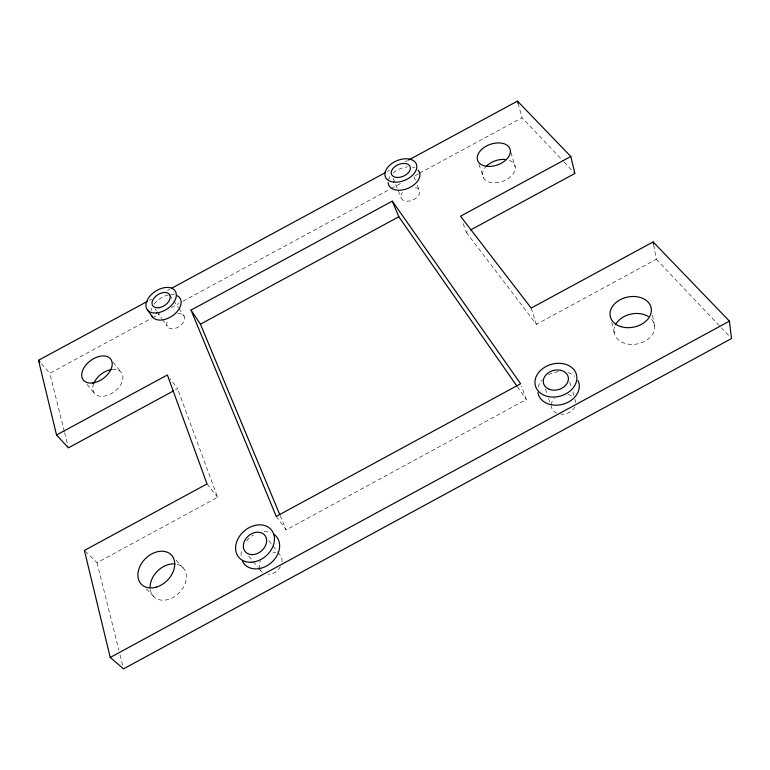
<?xml version="1.0" encoding="UTF-8"?>
<svg xmlns="http://www.w3.org/2000/svg" width="770" height="770" viewBox="0 0 770 770"><rect width="100%" height="100%" fill="white"/><g stroke="black" fill="none" stroke-linecap="round" stroke-linejoin="round"><path stroke-width="0.58" stroke-dasharray="3.85 2.89" d="M64.334 431.537L49.809 373.306L151.228 318.414M152.287 317.846L159.679 313.842M171.306 307.548L178.698 303.544M182.923 301.262L389.986 189.199M391.044 188.621L401.613 182.904M415.348 175.473L418.514 173.76M419.573 173.192L522.041 117.733L563.342 161.267M175.473 389.841L177.572 388.706L170.103 378.628M463.203 223.724L466.274 232.309L469.44 230.586M85.239 551.262L97.049 562.716L217.621 497.295L177.572 388.706M466.274 232.309L536.401 324.343L656.309 259.278L653.557 244.254M276.238 516.429L286.161 529.904L526.276 399.514L521.434 386.011M149.515 300.213L151.632 299.068M167.494 290.492L169.612 289.347M387.416 171.489L389.533 170.343M405.386 161.767L407.503 160.622M146.29 588.944L155.261 597.924M564.169 162.133L574.074 172.586M656.309 259.278L729.845 336.817M176.099 560.252L183.847 568.674M41.513 363.758L49.809 373.306M87.02 384.442L94.412 393.258M248.825 556.094L252.464 560.56M253.186 561.455L257.555 566.816M258.277 567.711L261.194 571.282M207.024 483.926L217.621 497.295M113.305 362.381L121.102 372.247M268.884 540.559L272.387 545.112M273.09 546.017L277.296 551.484M277.999 552.388L280.107 555.122A12.435 9.866 -41.3 0 1 281.887 562.803M155.049 308.905L156.387 310.811M157.061 311.763L161.758 318.433M162.431 319.386L167.129 326.056M517.373 386.742L526.276 399.514M169.823 295.112L173.086 299.925M173.741 300.887L178.322 307.625M178.977 308.578L184.203 316.278M280.164 515.525L286.161 529.904M393.143 178.255L401.035 197.63M413.99 176.619L415.675 180.969M417.359 185.31L419.467 190.739M545.353 388.908L547.172 394.365M548.625 398.725L549.713 401.998M478.998 164.289L483.425 177.851M531.194 308.087L536.401 324.343M569.771 382.055L571.109 386.473M572.793 391.988L573.794 395.308M510.982 152.499L515.197 166.84M518.075 103.334L522.041 117.733M64.622 432.702L68.107 446.687M97.049 562.716L118.869 650.207M120.024 654.875L122.642 665.376M611.813 322.486L614.768 334.729M652.508 315.382L654.75 326.721M651.69 319.329A20.54 15.265 -11.1 0 1 637.493 343.892A20.54 15.265 -11.1 0 1 614.662 326.817M509.278 160.372A16.94 10.915 -19.1 0 1 511.511 175.849A16.94 10.915 -19.1 0 1 488.373 181.787A16.94 10.915 -19.1 0 1 486.351 166.253M112.237 369.446A16.988 10.963 -37.2 0 1 122.209 381.381A16.988 10.963 -37.2 0 1 103.276 396.252A16.988 10.963 -37.2 0 1 93.488 384.172M177.167 564.304A20.598 15.362 -45.2 0 1 178.294 593.67A20.598 15.362 -45.2 0 1 150.217 589.233M177.61 313.708A9.866 6.372 -33.5 0 1 184.213 320.541A9.866 6.372 -33.5 0 1 172.23 328.819A9.866 6.372 -33.5 0 1 167.773 320.493M415.396 187.476A9.846 6.362 -22.8 0 1 418.129 196.071A9.846 6.362 -22.8 0 1 405.078 200.96A9.846 6.362 -22.8 0 1 402.421 192.336M574.892 406.868A12.426 9.827 -14.8 0 1 560.839 414.173M556.883 413.211A12.426 9.827 -14.8 0 1 551.262 405.761M551.262 404.905A12.426 9.827 -14.8 0 1 554.467 398.35M568.116 394.558A12.426 9.827 -14.8 0 1 572.476 396.569M574.805 399.235A12.426 9.827 -14.8 0 1 575.777 402.517M280.472 566.633A12.435 9.866 -41.3 0 1 268.451 574.314M262.435 572.485A12.435 9.866 -41.3 0 1 260.241 569.838M259.885 569.04A12.435 9.866 -41.3 0 1 260.501 560.704M272.85 552.206A12.435 9.866 -41.3 0 1 275.65 552.465M241.106 555.574A21.108 16.526 -40.8 0 1 241.511 550.8M246.689 540.665A21.108 16.526 -40.8 0 1 253.32 535.063M264.091 531.685A21.108 16.526 -40.8 0 1 270.982 532.753M538.143 387.175A21.079 16.459 -15.3 0 1 541.993 379.947M548.452 374.807A21.079 16.459 -15.3 0 1 559.838 371.592M568.087 372.584A21.079 16.459 -15.3 0 1 574.738 376.28M151.151 310.445A16.68 10.607 -33.4 0 1 151.796 308.26M154.125 304.15A16.68 10.607 -33.4 0 1 169.872 294.717M170.805 294.621A16.68 10.607 -33.4 0 1 174.328 294.766M388.59 179.622A16.651 10.578 -22.9 0 1 390.043 176.59M393.162 173.019A16.651 10.578 -22.9 0 1 407.474 166.898M412.537 167.167A16.651 10.578 -22.9 0 1 414.732 167.812"/><path stroke-width="1.16" d="M191.008 310.089L392.286 201.143L520.626 383.758L276.238 516.429L191.008 310.089L200.431 324.18L279.703 514.418M200.431 324.18L398.802 216.784L516.68 385.76M173.375 390.977L68.405 447.851L56.537 435.002L167.379 374.971L207.024 483.926L84.402 550.444L110.235 657.465L123.518 668.88L731.5 338.559L729.421 321.138L653.133 241.944L531.194 308.087L460.508 216.206L570.791 156.474L574.901 173.462L470.499 230.018M110.235 657.465L729.421 321.138M56.537 435.002L38.5 360.283L147.407 301.359M171.72 288.201L385.298 172.634M408.562 160.054L517.469 101.12L570.791 156.474M38.5 360.283L40.011 362.016M147.426 309.906L152.46 316.971M392.286 201.143L398.802 216.784M517.469 101.12L518.075 103.334M653.133 241.944L653.557 244.254M615.48 324.853A20.54 15.265 -11.1 0 1 648.321 316.518M486.351 166.253A16.94 10.915 -19.1 0 1 505.669 159.525M93.815 383.296A16.988 10.963 -37.2 0 1 111.303 369.571M150.092 587A20.598 15.362 -45.2 0 1 175.05 563.929M273.899 534.293A21.108 16.526 -40.8 0 1 270.992 562.947A21.108 16.526 -40.8 0 1 242.415 561.022M578.058 380.678A21.079 16.459 -15.3 0 1 563.438 404.086A21.079 16.459 -15.3 0 1 537.903 392.594M177.302 295.747A16.68 10.607 -33.4 0 1 173.337 315.161A16.68 10.607 -33.4 0 1 151.526 315.363M418.091 170.055A16.651 10.578 -22.9 0 1 408.081 188.313A16.651 10.578 -22.9 0 1 388.167 182.586M620.88 326.624A20.896 15.333 -11.6 0 0 651.391 309.713A20.896 15.333 -11.6 0 0 619.821 299.925A20.896 15.333 -11.6 0 0 620.88 326.624M486.909 166.32A17.19 10.905 -19.4 0 0 510.337 150.294A17.19 10.905 -19.4 0 0 484.147 147.436A17.19 10.905 -19.4 0 0 486.909 166.32M92.467 382.969A17.238 10.953 -37 0 0 111.852 361.313A17.238 10.953 -37 0 0 86.587 364.229A17.238 10.953 -37 0 0 92.467 382.969M156.387 587.096A20.954 15.429 -44.7 0 0 172.23 556.036A20.954 15.429 -44.7 0 0 140.304 565.613A20.954 15.429 -44.7 0 0 156.387 587.096M159.082 307.673A10.087 6.353 -33.3 0 0 169.823 295.112A10.087 6.353 -33.3 0 0 154.423 297.624A10.087 6.353 -33.3 0 0 159.082 307.673M397.792 177.466A10.068 6.333 -23 0 0 410.198 166.84A10.068 6.333 -23 0 0 394.433 166.984A10.068 6.333 -23 0 0 397.792 177.466M549.135 389.274A12.763 9.894 -15.5 0 0 568.404 379.119A12.763 9.894 -15.5 0 0 549.963 371.804A12.763 9.894 -15.5 0 0 549.135 389.274M252.704 554.631A12.782 9.943 -40.6 0 0 266.025 537.335A12.782 9.943 -40.6 0 0 246.217 538.288A12.782 9.943 -40.6 0 0 252.704 554.631M251.338 562.244A21.3 16.565 -40.6 0 0 273.408 533.321A21.3 16.565 -40.6 0 0 240.356 535.092A21.3 16.565 -40.6 0 0 251.338 562.244M156.377 312.938A16.805 10.588 -33.3 0 0 176.012 292.783A16.805 10.588 -33.3 0 0 151.007 294.9A16.805 10.588 -33.3 0 0 156.377 312.938M393.508 182.086A16.776 10.559 -23 0 0 416.82 166.166A16.776 10.559 -23 0 0 392.228 163.221A16.776 10.559 -23 0 0 393.508 182.086M548.279 396.579A21.271 16.497 -15.5 0 0 576.643 375.481A21.271 16.497 -15.5 0 0 542.831 368.493A21.271 16.497 -15.5 0 0 548.279 396.579"/></g></svg>
